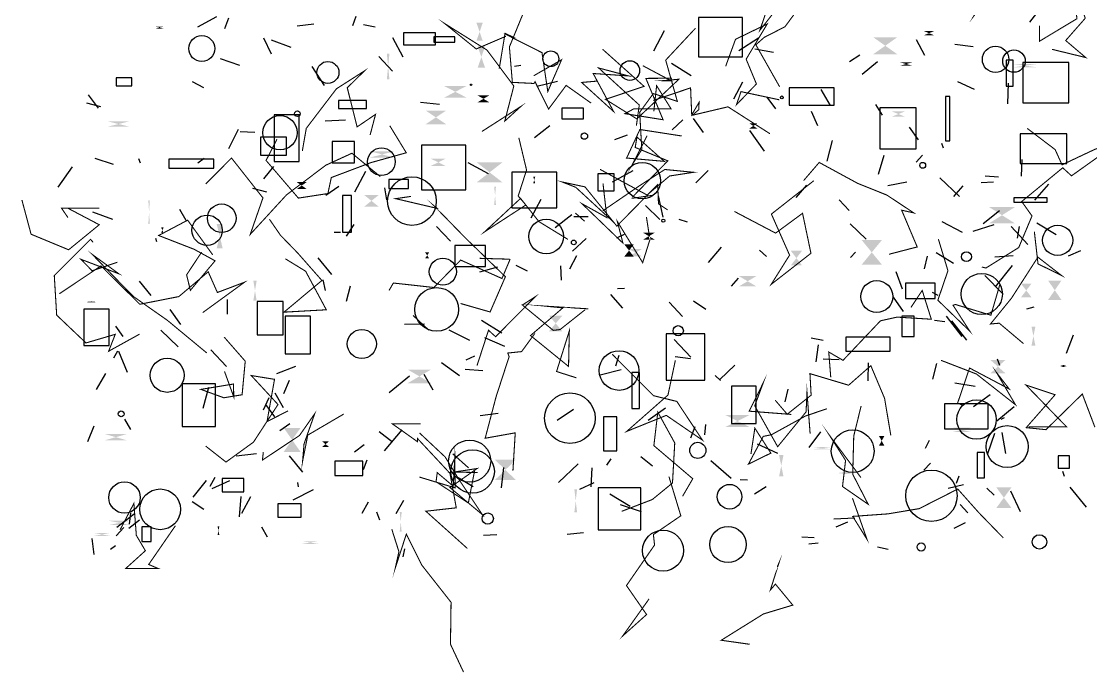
# Model space of a CAD drawing. Extents: x 39652472 to 39653357, y 39457781 to 39458681.
# Drawn here: x 39652504 to 39653006, y 39457781 to 39458087 of the extents above; entities that cross this region are included whole.
import ezdxf

# ---------------------------------------------------------------- set-up
doc = ezdxf.new("R2010")
doc.units = 0
doc.layers.get('0').update_dxf_attribs({"linetype": 'CONTINUOUS'})

msp = doc.modelspace()

# ---------------------------------------------------------------- linework, layer by layer
for p, q in [((39652983.4069, 39458094.9777), (39652977.2789, 39458087.087)), ((39652595.2501, 39458089.6096), (39652586.3524, 39458084.7266)), ((39652600.9353, 39458088.9677), (39652598.9479, 39458083.9847)), ((39652633.0973, 39458085.3676), (39652640.952, 39458086.3516)), ((39652660.6717, 39458089.7895), (39652659.1319, 39458085.368)), ((39652669.8544, 39458084.6785), (39652664.3793, 39458085.9184)), ((39652805.6303, 39458083.0406), (39652800.6277, 39458073.4626)), ((39652621.1217, 39458071.998), (39652617.5626, 39458079.5449)), ((39652620.9823, 39458078.7745), (39652630.1805, 39458075.3075)), ((39652677.8923, 39458079.9428), (39652682.752, 39458070.7484)), ((39652849.9212, 39458079.6512), (39652840.7624, 39458073.62)), ((39652924.0881, 39458078.8787), (39652927.9517, 39458071.628)), ((39652950.8398, 39458075.5035), (39652942.1693, 39458076.5393)), ((39652677.9946, 39458064.1119), (39652671.5654, 39458070.9272)), ((39652856.9891, 39458072.8831), (39652848.2419, 39458074.3929)), ((39652897.5744, 39458071.5423), (39652892.7182, 39458068.4437)), ((39652606.2663, 39458066.6832), (39652597.1094, 39458069.8501)), ((39652640.0801, 39458066.3226), (39652645.8234, 39458057.3915)), ((39652738.2799, 39458066.7636), (39652735.2507, 39458066.239)), ((39652818.3321, 39458061.889), (39652809.1533, 39458067.6822)), ((39652898.7509, 39458062.6286), (39652905.8545, 39458068.5646)), ((39652583.7407, 39458059.133), (39652589.1486, 39458056.3064)), ((39652745.805, 39458057.0343), (39652755.4983, 39458059.3206)), ((39652842.4841, 39458058.941), (39652838.2972, 39458050.8296)), ((39652951.516, 39458055.4891), (39652943.5953, 39458059.093)), ((39652967.3514, 39458058.4283), (39652967.0392, 39458048.7674)), ((39652534.9287, 39458052.9167), (39652539.6019, 39458046.7298)), ((39652853.9045, 39458051.8314), (39652857.9925, 39458046.3228)), ((39652883.8667, 39458047.9392), (39652879.44, 39458055.3642)), ((39652540.8345, 39458047.348), (39652534.3627, 39458048.9663)), ((39652691.1035, 39458049.5453), (39652700.1238, 39458048.529)), ((39652908.2028, 39458043.32), (39652905.0582, 39458048.4549)), ((39652655.8492, 39458041.0033), (39652646.372, 39458040.5119)), ((39652809.3349, 39458036.5296), (39652814.4297, 39458041.2532)), ((39652824.1471, 39458035.2235), (39652819.4786, 39458041.7903)), ((39652877.9037, 39458038.3874), (39652874.84, 39458045.0218)), ((39652600.9833, 39458027.7016), (39652605.6596, 39458036.7841)), ((39652613.2362, 39458035.2345), (39652606.4067, 39458035.6013)), ((39652744.7428, 39458032.9404), (39652751.9689, 39458038.553)), ((39652845.772, 39458036.2047), (39652852.6661, 39458026.5238)), ((39652920.7579, 39458037.7628), (39652925.0181, 39458031.7122)), ((39652782.4564, 39458031.8931), (39652788.4509, 39458034.1678)), ((39652884.6674, 39458031.4348), (39652882.0283, 39458021.7493)), ((39652936.0122, 39458030.1401), (39652936.7959, 39458027.967)), ((39652538.0325, 39458023.1704), (39652546.7024, 39458020.3629)), ((39652559.5776, 39458020.7863), (39652558.7947, 39458022.9036)), ((39652589.4101, 39458023.075), (39652586.4116, 39458020.8257)), ((39652723.1568, 39458015.8429), (39652713.483, 39458020.9618)), ((39652906.3216, 39458015.6553), (39652909.1097, 39458024.4901)), ((39652924.0521, 39458021.2742), (39652927.0167, 39458024.6232)), ((39652973.548, 39458014.6887), (39652973.8198, 39458022.5523)), ((39652527.469, 39458019.1583), (39652520.7546, 39458009.5159)), ((39652617.5714, 39458013.3941), (39652622.165, 39458019.2027)), ((39652660.2141, 39458007.271), (39652665.3642, 39458017.043)), ((39652781.4177, 39458011.9826), (39652791.1389, 39458017.4161)), ((39652820.5953, 39458011.6197), (39652826.3132, 39458017.3542)), ((39652910.7913, 39458010.2793), (39652919.7159, 39458012.0812)), ((39652935.2014, 39458013.8474), (39652944.4211, 39458005.1543)), ((39652954.615, 39458011.7787), (39652960.4725, 39458011.9735)), ((39652956.5471, 39458014.8316), (39652962.7103, 39458014.3729)), ((39652979.821, 39458003.4809), (39652986.3873, 39458010.9317)), ((39652612.1788, 39458008.9825), (39652618.7685, 39458007.3676)), ((39652652.7136, 39458009.8387), (39652646.6569, 39458005.5359)), ((39652674.2169, 39458009.2395), (39652675.0834, 39458003.602)), ((39652800.1589, 39458005.6308), (39652790.4126, 39458004.2024)), ((39652867.6324, 39458004.6103), (39652872.6505, 39458010.4061)), ((39652941.7532, 39458005.2087), (39652946.0846, 39458010.2272)), ((39652747.6101, 39458003.7089), (39652742.979, 39457994.8896)), ((39652803.6078, 39457994.3104), (39652796.9414, 39458000.9146)), ((39652802.8874, 39458005.4071), (39652804.9689, 39457995.4596)), ((39652887.8909, 39458003.6361), (39652892.6308, 39457998.6295)), ((39652546.4952, 39457994.3396), (39652537.1155, 39457997.8421)), ((39652581.0497, 39457993.9092), (39652578.0977, 39457998.953)), ((39652762.2646, 39457996.5452), (39652754.3529, 39457990.4783)), ((39652769.867, 39457995.6008), (39652763.147, 39457995.5447)), ((39652768.2156, 39457993.5097), (39652764.0081, 39457997.2422)), ((39652955.6056, 39457992.5017), (39652963.3124, 39457998.5626)), ((39652656.4206, 39457986.4319), (39652659.9025, 39457991.9215)), ((39652705.2773, 39457984.1117), (39652698.7222, 39457991.0189)), ((39652812.6007, 39457994.4524), (39652816.4498, 39457993.2947)), ((39652900.6248, 39457985.0157), (39652893.0397, 39457992.2561)), ((39652945.8096, 39457988.2401), (39652936.2847, 39457993.236)), ((39652960.6222, 39457991.8029), (39652950.6735, 39457988.6956)), ((39652968.7303, 39457991.0281), (39652976.5899, 39457982.6003)), ((39652971.7591, 39457985.5225), (39652972.6377, 39457990.9783)), ((39652989.926, 39457987.1664), (39652980.7529, 39457992.585)), ((39652566.5932, 39457985.5782), (39652567.0196, 39457983.953)), ((39652653.5999, 39457988.1571), (39652650.5798, 39457988.2735)), ((39652768.9072, 39457985.4401), (39652762.5822, 39457979.3598)), ((39652783.3868, 39457985.6446), (39652787, 39457987.3524)), ((39652832.442, 39457981.3799), (39652826.2495, 39457974.0786)), ((39652642.8956, 39457976.3149), (39652649.23, 39457968.422)), ((39652764.4764, 39457977.1803), (39652761.1903, 39457970.9447)), ((39652853.7185, 39457976.9794), (39652850.3684, 39457979.9158)), ((39652895.5332, 39457978.9509), (39652893.2184, 39457976.4473)), ((39652929.186, 39457977.0958), (39652927.8229, 39457971.1052)), ((39652941.6133, 39457973.6318), (39652933.4424, 39457978.613)), ((39652961.0774, 39457976.8071), (39652969.6196, 39457977.4157)), ((39652995.6011, 39457977.2906), (39653001.4317, 39457979.7353)), ((39652727.367, 39457971.9818), (39652718.9199, 39457969.6243)), ((39652741.3645, 39457969.9993), (39652736.1514, 39457972.7103)), ((39652756.8841, 39457972.4766), (39652757.2372, 39457965.7841)), ((39652969.1772, 39457972.6321), (39652961.1598, 39457962.717)), ((39652564.6241, 39457958.589), (39652559.1375, 39457965.293)), ((39652645.1511, 39457965.9594), (39652646.299, 39457960.9347)), ((39652840.3957, 39457966.6639), (39652837.1564, 39457962.9193)), ((39652917.6637, 39457961.4992), (39652914.6835, 39457969.7666)), ((39652964.7272, 39457959.3627), (39652956.3832, 39457967.9816)), ((39652656.2947, 39457955.9136), (39652658.1573, 39457963.1547)), ((39652783.6343, 39457961.9358), (39652786.9727, 39457962.0293)), ((39652600.3912, 39457949.8015), (39652600.4011, 39457956.7556)), ((39652780.4613, 39457959.0136), (39652786.0632, 39457952.6445)), ((39652808.0454, 39457955.3989), (39652814.2569, 39457948.6779)), ((39652819.5028, 39457956.1035), (39652825.2647, 39457952.2129)), ((39652913.254, 39457957.8818), (39652917.9352, 39457951.0921)), ((39652931.5477, 39457960.0964), (39652934.2739, 39457958.7718)), ((39652578.4553, 39457944.9601), (39652573.4905, 39457951.9384)), ((39652979.3831, 39457953.1638), (39652975.9576, 39457952.1523)), ((39652683.624, 39457945.1402), (39652692.9931, 39457945.2478)), ((39652695.1065, 39457942.3119), (39652687.6248, 39457949.2627)), ((39652729.3548, 39457940.8238), (39652719.8004, 39457946.8912)), ((39652932.6421, 39457947.0362), (39652937.4849, 39457946.4078)), ((39652945.6111, 39457939.3378), (39652938.3465, 39457948.9172)), ((39652947.8863, 39457937.6206), (39652940.8838, 39457946.6558)), ((39652547.8423, 39457944.1591), (39652551.1985, 39457939.3923)), ((39652577.3028, 39457934.4023), (39652569.0167, 39457942.3687)), ((39652704.4304, 39457942.4589), (39652714.0763, 39457937.6391)), ((39652721.1636, 39457938.8759), (39652730.5855, 39457934.8082)), ((39652810.3057, 39457937.9247), (39652818.1921, 39457929.6571)), ((39652874.7829, 39457938.6484), (39652880.2986, 39457937.6607)), ((39652878.0079, 39457935.3777), (39652876.9714, 39457927.4427)), ((39652997.8417, 39457940.0165), (39652994.5919, 39457931.3372)), ((39652548.7022, 39457932.4867), (39652546.8347, 39457929.1689)), ((39652549.2025, 39457932.4258), (39652553.2382, 39457922.5846)), ((39652599.9942, 39457925.1668), (39652592.6464, 39457933.1109)), ((39652712.5692, 39457928.3685), (39652716.5996, 39457930.1668)), ((39652784.3908, 39457930.3129), (39652782.7331, 39457925.4289)), ((39652623.5439, 39457921.8966), (39652632.5561, 39457925.3)), ((39652701.0368, 39457927.1012), (39652709.4133, 39457921.0402)), ((39652818.0614, 39457928.782), (39652810.7528, 39457929.7745)), ((39652831.7744, 39457919.1311), (39652838.8296, 39457925.8222)), ((39652880.3153, 39457928.7506), (39652887.8541, 39457928.4873)), ((39652901.4923, 39457918.5474), (39652901.691, 39457926.99)), ((39652931.9308, 39457919.1838), (39652933.8038, 39457926.6941)), ((39652963.4425, 39457925.6807), (39652962.3538, 39457928.6134)), ((39652538.875, 39457914.3489), (39652543.2465, 39457921.994)), ((39652676.4027, 39457912.9802), (39652686.0076, 39457920.7843)), ((39652697.0981, 39457914.1401), (39652692.7923, 39457921.4206)), ((39652712.1568, 39457924.0334), (39652720.3608, 39457923.3957)), ((39652785.4582, 39457923.6331), (39652775.5737, 39457921.1982)), ((39652829.6544, 39457920.964), (39652832.1119, 39457918.6726)), ((39652591.4935, 39457915.3628), (39652588.8838, 39457905.459)), ((39652629.3402, 39457918.6536), (39652626.7064, 39457912.33)), ((39652951.7731, 39457915.849), (39652942.2835, 39457917.3228)), ((39652619.8831, 39457910.448), (39652617.1454, 39457904.647)), ((39652626.7059, 39457905.847), (39652622.8689, 39457912.7323)), ((39652862.5502, 39457908.6578), (39652863.927, 39457914.5037)), ((39652958.7872, 39457911.9205), (39652950.9717, 39457906.2278)), ((39652618.3278, 39457907.3612), (39652622.5473, 39457901.5925)), ((39652798.1018, 39457899.9463), (39652806.1937, 39457905.7701)), ((39652970.1413, 39457906.3165), (39652961.923, 39457899.5709)), ((39652555.0444, 39457895.6594), (39652552.1649, 39457900.5089)), ((39652727.6169, 39457903.168), (39652719.2395, 39457901.9706)), ((39652763.0754, 39457904.9434), (39652755.4294, 39457899.8267)), ((39652965.4091, 39457901.0419), (39652963.8974, 39457900.2912)), ((39652534.7887, 39457889.882), (39652537.7917, 39457897.3317)), ((39652629.655, 39457898.2162), (39652625.0778, 39457894.9343)), ((39652682.4234, 39457895.3949), (39652674.0472, 39457885.5154)), ((39652818.2229, 39457891.7396), (39652820.2316, 39457896.9913)), ((39652825.0996, 39457897.9409), (39652824.5657, 39457893.1297)), ((39652671.7191, 39457894.7142), (39652678.0041, 39457889.8154)), ((39652873.8577, 39457887.1541), (39652879.2203, 39457894.5691)), ((39652930.127, 39457890.3827), (39652928.3515, 39457886.5795)), ((39652960.837, 39457893.7249), (39652957.5827, 39457884.1343)), ((39652966.1983, 39457884.2601), (39652964.4188, 39457894.1211)), ((39652664.6545, 39457888.4381), (39652660.165, 39457884.8596)), ((39652849.3876, 39457888.859), (39652858.8883, 39457884.529)), ((39652614.0272, 39457884.1475), (39652604.5065, 39457883.0339)), ((39652635.8708, 39457875.6084), (39652629.575, 39457883.2583)), ((39652664.2676, 39457876.7578), (39652666.0959, 39457881.3732)), ((39652713.6338, 39457877.5934), (39652706.3248, 39457884.1999)), ((39652780.554, 39457881.77), (39652778.51, 39457878.8637)), ((39652794.6, 39457882.9184), (39652800.0956, 39457878.4793)), ((39652827.532, 39457881.0903), (39652837.1062, 39457872.6756)), ((39652729.138, 39457868.1259), (39652730.2625, 39457877.7097)), ((39652765.2021, 39457879.5023), (39652755.9403, 39457870.6442)), ((39652771.3631, 39457868.5988), (39652771.8109, 39457877.5079)), ((39652927.6806, 39457876.4108), (39652930.7627, 39457879.7824)), ((39652993.7161, 39457873.4698), (39652993.0744, 39457875.8867)), ((39652584.2962, 39457863.7312), (39652590.5609, 39457871.5467)), ((39652592.2816, 39457869.0006), (39652594.6245, 39457873.1749)), ((39652593.2035, 39457867.8103), (39652601.4784, 39457871.5574)), ((39652633.8421, 39457868.6824), (39652633.4565, 39457870.6885)), ((39652707.999, 39457873.558), (39652715.8046, 39457868.7906)), ((39652772.5608, 39457870.5283), (39652765.8724, 39457867.4535)), ((39652841.3781, 39457872.0569), (39652844.7546, 39457871.9289)), ((39652944.0586, 39457873.6918), (39652942.8219, 39457870.1517)), ((39652640.6164, 39457867.1514), (39652631.1074, 39457862.3283)), ((39652789.5997, 39457859.4135), (39652780.0793, 39457865.1323)), ((39652848.1081, 39457865.3288), (39652853.628, 39457868.7179)), ((39652946.3272, 39457869.5392), (39652939.1836, 39457867.8689)), ((39652957.3352, 39457868.0159), (39652960.6905, 39457864.7256)), ((39652968.3486, 39457866.723), (39652972.9161, 39457857.0049)), ((39653004.1358, 39457859.041), (39652996.4249, 39457868.4473)), ((39652589.3331, 39457857.9371), (39652583.8858, 39457861.5755)), ((39652606.6127, 39457864.0838), (39652605.8603, 39457854.4988)), ((39652611.2632, 39457863.88), (39652607.0192, 39457856.1318)), ((39652666.5625, 39457861.3558), (39652663.4881, 39457856.0347)), ((39652679.6358, 39457856.0619), (39652683.2667, 39457862.3955)), ((39652795.0614, 39457856.808), (39652785.0832, 39457860.1806)), ((39652948.2919, 39457856.429), (39652944.7749, 39457860.2779)), ((39652548.4282, 39457849.629), (39652556.4828, 39457855.9489)), ((39652554.8934, 39457856.2724), (39652554.2328, 39457851.0937)), ((39652672.0219, 39457853.0085), (39652670.6367, 39457856.7234)), ((39652559.0344, 39457852.9127), (39652553.9824, 39457848.9975)), ((39652616.4735, 39457849.7529), (39652619.0995, 39457845.1747)), ((39652885.3973, 39457853.56), (39652895.2079, 39457854.0673)), ((39652886.4234, 39457849.8135), (39652891.9537, 39457852.2339)), ((39652941.9079, 39457849.155), (39652947.2955, 39457851.8406)), ((39652548.1114, 39457845.6301), (39652551.7263, 39457849.5877)), ((39652720.78, 39457845.9421), (39652727.0602, 39457846.2134)), ((39652767.794, 39457847.0592), (39652760.0577, 39457846.2727)), ((39652876.1257, 39457844.648), (39652870.3219, 39457844.9095)), ((39652536.7218, 39457844.3848), (39652537.6632, 39457836.7849)), ((39652545.4104, 39457839.3816), (39652547.8552, 39457841.0522)), ((39652873.6794, 39457841.8376), (39652878.0399, 39457842.2639)), ((39652910.9532, 39457839.207), (39652905.829, 39457840.3354)), ((39652683.6509, 39457839.5464), (39652682.8593, 39457835.7681))]:
    msp.add_line(p, q)
at = {"const_width": 0.5}
for points in [[(39652868.8484, 39458103.8639), (39652874.039, 39458110.6319), (39652884.1207, 39458101.9848), (39652876.8373, 39458104.5826), (39652862.4369, 39458084.9635), (39652852.6312, 39458079.9209), (39652848.7209, 39458076.4654), (39652859.901, 39458056.7372)], [(39652863.5961, 39458092.3601), (39652866.8385, 39458110.3428), (39652863.0786, 39458113.427), (39652856.9748, 39458101.7846), (39652850.5792, 39458083.2225), (39652865.2788, 39458101.9739), (39652874.73, 39458111.7601), (39652871.0733, 39458092.5544)], [(39652945.8789, 39458097.9094), (39652965.2434, 39458107.8343), (39652961.9847, 39458098.3172), (39652960.0013, 39458099.9199), (39652968.3544, 39458096.4293), (39652965.3383, 39458108.2494), (39652951.1083, 39458089.9426), (39652962.3368, 39458109.2801)], [(39652987.9513, 39458074.3191), (39653003.7487, 39458070.473), (39652994.3348, 39458078.4642), (39653003.5319, 39458088.9359), (39652997.5864, 39458107.1932), (39652999.6297, 39458088.735), (39652982.0332, 39458078.1383), (39652982.0003, 39458085.4666)], [(39652771.2685, 39458049.0771), (39652759.5738, 39458057.3745), (39652751.327, 39458046.2479), (39652744.9578, 39458059.0982), (39652744.489, 39458058.28), (39652734.298, 39458058.7934), (39652732.9113, 39458075.4559), (39652740.7415, 39458094.5744)], [(39652731.298, 39458080.4958), (39652717.3234, 39458074.499), (39652702.5953, 39458086.3745), (39652722.3521, 39458073.9851), (39652734.9861, 39458057.0984), (39652730.7367, 39458040.5897), (39652738.2937, 39458047.4689), (39652720.027, 39458035.7277)], [(39652834.5374, 39458066.3413), (39652839.1717, 39458079.0455), (39652854.0722, 39458086.2645), (39652844.168, 39458069.6985), (39652848.9936, 39458058.0502), (39652839.6252, 39458048.2865), (39652841.7414, 39458054.4384), (39652859.7653, 39458050.5959)], [(39652744.349, 39458061.908), (39652757.4269, 39458069.4279), (39652750.9495, 39458054.4979), (39652748.225, 39458072.753), (39652732.2293, 39458080.8534), (39652733.9792, 39458080.3601), (39652730.8681, 39458081.879), (39652728.1225, 39458065.2041)], [(39652797.5978, 39458033.6912), (39652790.6533, 39458020.0983), (39652795.1285, 39458027.202), (39652794.1347, 39458044.7379), (39652800.5398, 39458053.5276), (39652811.8232, 39458049.8697), (39652806.3585, 39458069.2412), (39652820.3754, 39458084.2614)], [(39652795.5942, 39458066.6335), (39652809.0225, 39458059.4837), (39652804.9158, 39458059.5933), (39652812.5571, 39458060.2719), (39652792.7988, 39458041.6172), (39652778.0417, 39458050.8162), (39652796.2009, 39458056.9089), (39652776.711, 39458074.351)], [(39652792.5851, 39458038.4957), (39652793.9581, 39458048.1403), (39652774.8579, 39458065.555), (39652788.8439, 39458061.829), (39652772.2864, 39458062.9589), (39652781.8632, 39458045.1017), (39652766.8428, 39458058.7547), (39652774.261, 39458059.3979)], [(39652667.4447, 39458034.023), (39652669.994, 39458043.7508), (39652661.3275, 39458037.8568), (39652656.7076, 39458056.2684), (39652664.7677, 39458064.1757), (39652651.6128, 39458055.7694), (39652637.4468, 39458037.1819), (39652635.5908, 39458026.5782)], [(39652809.3267, 39458060.7497), (39652797.049, 39458060.668), (39652805.1259, 39458041.2367), (39652787.1926, 39458044.0751), (39652791.4903, 39458046.4066), (39652808.9098, 39458046.2916), (39652802.0835, 39458057.2182), (39652800.7907, 39458045.2083)], [(39652800.4852, 39458050.2962), (39652818.0538, 39458056.1936), (39652818.5936, 39458043.5294), (39652822.0185, 39458049.3635), (39652821.9353, 39458045.9761), (39652818.9087, 39458043.3477), (39652835.6428, 39458047.2968), (39652855.3618, 39458034.6328)], [(39652623.7011, 39458032.1179), (39652618.5463, 39458022.0843), (39652633.7265, 39458004.3833), (39652647.6008, 39458006.5137), (39652649.2083, 39458014.0401), (39652667.6857, 39458021.0256), (39652684.4346, 39458025.6958), (39652676.6821, 39458038.4127)], [(39652790.656, 39458004.7951), (39652807.3608, 39458021.8992), (39652792.0253, 39458028.2075), (39652792.8487, 39458033.1215), (39652805.6769, 39458021.6629), (39652787.9919, 39458023.2039), (39652794.2271, 39458036.6216), (39652813.9121, 39458033.5878)], [(39652976.2406, 39458037.1732), (39652989.3973, 39458027.1809), (39652992.622, 39458020.036), (39653007.927, 39458027.2493), (39653011.5869, 39458028.5171), (39653030.1738, 39458009.5484), (39653046.6298, 39457989.5574), (39653041.3165, 39458004.8229)], [(39652737.3437, 39458032.7404), (39652740.9705, 39458017.5881), (39652737.0405, 39458005.3749), (39652740.6232, 39458001.1431), (39652721.2666, 39457988.5385), (39652738.153, 39458004.2536), (39652746.7781, 39457993.3225), (39652760.4217, 39457984.9621)], [(39652672.1969, 39458014.5284), (39652658.9042, 39458025.4717), (39652646.6225, 39458019.8407), (39652628.1865, 39458005.9342), (39652611.1116, 39457987.3348), (39652617.0772, 39458004.4695), (39652602.3045, 39458023.2245), (39652590.2324, 39458011.061)], [(39652871.1619, 39458012.6078), (39652878.5095, 39458021.1405), (39652896.6548, 39458011.2707), (39652910.3031, 39458005.8025), (39652922.9503, 39457997.4211), (39652917.2556, 39457998.6968), (39652924.5616, 39457981.4195), (39652911.292, 39457977.9735)], [(39653010.9788, 39458024.7494), (39652997.0804, 39458014.8555), (39652992.9562, 39458018.6301), (39652973.6795, 39458002.7767), (39652978.5032, 39457995.982), (39652972.2705, 39457981.1252), (39652956.8374, 39457971.4972), (39652954.9117, 39457971.9892)], [(39652775.5004, 39458017.9115), (39652782.9439, 39458013.8011), (39652797.5946, 39458005.839), (39652808.2095, 39458014.7831), (39652819.4237, 39458016.5127), (39652805.9623, 39458017.836), (39652794.2907, 39458010.3571), (39652776.8028, 39457998.398)], [(39652807.2644, 39457998.8205), (39652802.9735, 39458001.6785), (39652802.5741, 39458010.7164), (39652783.3934, 39457991.2158), (39652768.4213, 39458009.6669), (39652757.8458, 39458011.9218), (39652764.1104, 39458009.4423), (39652782.181, 39457992.7712)], [(39652797.3019, 39457995.5369), (39652798.9471, 39457984.8823), (39652795.5407, 39457974.0472), (39652783.6563, 39457993.3415), (39652786.2609, 39457983.2075), (39652767.0317, 39458001.7312), (39652778.7204, 39457995.2143), (39652776.8927, 39458011.2361)], [(39652875.9465, 39458012.5451), (39652856.041, 39457996.8706), (39652864.5782, 39457977.5698), (39652855.9571, 39457963.8433), (39652874.6163, 39457978.4345), (39652870.6808, 39457997.2361), (39652858.0233, 39457987.9199), (39652838.6523, 39457998.0978)], [(39652525.4417, 39457995.2321), (39652522.3708, 39457999.7072), (39652540.1255, 39457999.5966), (39652525.4122, 39457999.6274), (39652540.1527, 39457991.8582), (39652525.7574, 39457980.0851), (39652508.1112, 39457987.3989), (39652503.8058, 39458003.4773)], [(39652709.9377, 39457954.8391), (39652723.8351, 39457950.8492), (39652731.0253, 39457967.4038), (39652712.2121, 39457985.663), (39652697.5801, 39458000.6756), (39652698.9559, 39457999.5472), (39652679.447, 39458004.1208), (39652686.6984, 39458005.1862)], [(39652593.4897, 39457977.6886), (39652581.6927, 39457994.0027), (39652568.0719, 39457986.8052), (39652584.702, 39457980.3266), (39652594.5861, 39457974.9068), (39652582.9793, 39457961.0337), (39652581.1969, 39457968.294), (39652588.2997, 39457979.0409)], [(39652627.6541, 39457975.8213), (39652637.139, 39457969.9957), (39652646.865, 39457951.8732), (39652626.9799, 39457950.7634), (39652644.7822, 39457965.6512), (39652633.4018, 39457978.5787), (39652625.3132, 39457986.9172), (39652620.1238, 39457994.4553)], [(39652559.0759, 39457940.4132), (39652544.5663, 39457932.3878), (39652547.6707, 39457940.3383), (39652533.9082, 39457936.2837), (39652520.1411, 39457949.36), (39652519.0192, 39457967.9545), (39652536.0377, 39457985.0207), (39652537.2767, 39457983.6003)], [(39652974.5457, 39457935.9412), (39652963.1267, 39457945.566), (39652958.9962, 39457945.1967), (39652968.8374, 39457957.2877), (39652981.2748, 39457976.6066), (39652992.3164, 39457968.0519), (39652981.3336, 39457973.4456), (39652979.6222, 39457988.5632)], [(39652963.4391, 39457963.8822), (39652959.183, 39457949.3143), (39652942.4956, 39457954.3721), (39652941.4181, 39457953.9919), (39652949.2803, 39457941.7953), (39652934.2653, 39457956.3781), (39652939.0005, 39457970.2473), (39652934.5187, 39457985.0619)], [(39652590.744, 39457931.5296), (39652572.14, 39457946.9399), (39652556.2146, 39457958.1101), (39652536.8689, 39457977.8894), (39652549.3879, 39457968.782), (39652531.5555, 39457975.6068), (39652536.7943, 39457970.2102), (39652548.6578, 39457974.2018)], [(39652718.88, 39457976.0735), (39652732.7925, 39457975.6674), (39652733.1742, 39457975.4725), (39652729.4096, 39457966.5804), (39652709.9992, 39457975.2445), (39652697.4016, 39457962.349), (39652678.3727, 39457964.4552), (39652676.3282, 39457960.9558)], [(39652588.7794, 39457950.5513), (39652608.4038, 39457964.8235), (39652595.6657, 39457960.0054), (39652591.3559, 39457969.7354), (39652577.5591, 39457958.083), (39652559.2138, 39457954.4712), (39652540.9641, 39457972.5093), (39652521.3765, 39457959.3777)], [(39652921.6341, 39457952.9967), (39652926.9093, 39457960.9858), (39652931.1822, 39457947.4314), (39652915.111, 39457948.4259), (39652907.2943, 39457946.6941), (39652889.6941, 39457928.1093), (39652882.9836, 39457932.0227), (39652883.9349, 39457920.12)], [(39652717.6937, 39457925.6299), (39652723.0742, 39457942.2623), (39652726.4237, 39457939.2096), (39652745.0504, 39457957.9951), (39652739.0071, 39457954.1303), (39652753.4991, 39457942.2039), (39652756.7446, 39457942.587), (39652768.4745, 39457951.8908)], [(39652770.0361, 39457952.3153), (39652750.3666, 39457953.5399), (39652758.0139, 39457952.7611), (39652742.8338, 39457939.7662), (39652760.7041, 39457925.2426), (39652761.0655, 39457941.9384), (39652755.0672, 39457922.8505), (39652764.4119, 39457919.8741)], [(39652744.8597, 39457940.7417), (39652738.6496, 39457932.2225), (39652732.1208, 39457931.5304), (39652732.7765, 39457929.8607), (39652726.6414, 39457910.9688), (39652721.528, 39457891.4864), (39652735.6532, 39457894.0194), (39652734.5655, 39457876.2214)], [(39652598.8771, 39457939.0069), (39652608.7536, 39457927.7113), (39652607.2904, 39457911.9225), (39652598.705, 39457910.5101), (39652587.9209, 39457914.4542), (39652603.2216, 39457916.9658), (39652603.3753, 39457910.9082), (39652599.0139, 39457922.8912)], [(39652781.2488, 39457930.9257), (39652800.5958, 39457911.5134), (39652811.6004, 39457908.7772), (39652823.6329, 39457890.5854), (39652806.6457, 39457902.2321), (39652788.0542, 39457894.7046), (39652807.4263, 39457911.7812), (39652810.9038, 39457928.1292)], [(39652857.8432, 39457909.3366), (39652863.4759, 39457902.7731), (39652874.7065, 39457911.7234), (39652874.1595, 39457921.8526), (39652892.3262, 39457916.4105), (39652902.7658, 39457925.6033), (39652909.216, 39457910.2764), (39652912.165, 39457892.7727)], [(39652935.7512, 39457928.1148), (39652952.4095, 39457921.6693), (39652970.71, 39457907.2692), (39652961.8626, 39457922.3407), (39652967.7752, 39457914.6535), (39652949.1655, 39457924.4901), (39652943.5369, 39457907.9762), (39652946.3368, 39457906.899)], [(39652590.1583, 39457887.8018), (39652599.7149, 39457880.2842), (39652612.6384, 39457889.6532), (39652624.1533, 39457907.3411), (39652611.5888, 39457920.9593), (39652622.5166, 39457919.1827), (39652618.9992, 39457899.3175), (39652628.8801, 39457904.3411)], [(39652874.2393, 39457893.6079), (39652872.7575, 39457913.0668), (39652872.3455, 39457903.8874), (39652858.985, 39457887.4987), (39652848.2152, 39457906.7346), (39652852.1658, 39457917.454), (39652845.5946, 39457904.2045), (39652865.394, 39457902.6753)], [(39652976.8783, 39457896.867), (39652994.8004, 39457896.8039), (39652975.686, 39457916.466), (39652989.3456, 39457911.9102), (39652975.7921, 39457896.4598), (39652985.0792, 39457895.5151), (39653002.1524, 39457912.2647), (39653008.0726, 39457896.6738)], [(39652846.4254, 39457884.069), (39652848.2584, 39457896.2199), (39652855.7788, 39457884.4886), (39652845.2459, 39457879.3239), (39652852.2223, 39457892.3537), (39652856.0436, 39457893.125), (39652872.1059, 39457901.9636), (39652882.1016, 39457905.3306)], [(39652898.1341, 39457872.9675), (39652883.4578, 39457892.6687), (39652890.8905, 39457881.0399), (39652889.4622, 39457868.7829), (39652901.5045, 39457860.4463), (39652894.2528, 39457874.5481), (39652894.7388, 39457892.5296), (39652898.1969, 39457906.624)], [(39652617.245, 39457884.9546), (39652616.8494, 39457881.2068), (39652634.2808, 39457892.7902), (39652641.4153, 39457903.0241), (39652636.392, 39457888.84), (39652635.7101, 39457880.625), (39652638.1401, 39457892.9433), (39652655.0264, 39457902.8433)], [(39652814.2897, 39457864.1869), (39652819.0788, 39457872.4389), (39652800.7981, 39457888.0045), (39652802.647, 39457903.7301), (39652810.6123, 39457889.2734), (39652809.5532, 39457870.4428), (39652800.1017, 39457862.6862), (39652785.7025, 39457857.1305)], [(39652691.2554, 39457898.2489), (39652677.9649, 39457898.1929), (39652689.741, 39457889.8349), (39652689.772, 39457891.2844), (39652704.9625, 39457875.0158), (39652707.9414, 39457858.766), (39652693.6354, 39457857.168), (39652713.1678, 39457839.6456)], [(39652718.0517, 39457875.3754), (39652706.7774, 39457875.5697), (39652717.7124, 39457877.2402), (39652704.9769, 39457868.2944), (39652720.1934, 39457855.5689), (39652709.6202, 39457871.4326), (39652702.7029, 39457882.6829), (39652690.698, 39457893.9401)], [(39652690.5982, 39457873.2377), (39652707.4014, 39457868.1419), (39652707.2172, 39457881.8475), (39652706.5066, 39457868.9384), (39652698.9919, 39457875.321), (39652698.4373, 39457871.0091), (39652713.6093, 39457861.0475), (39652716.5183, 39457876.0864)], [(39652807.8841, 39457873.4498), (39652813.4709, 39457855.0207), (39652800.5881, 39457846.1946), (39652801.1201, 39457841.2712), (39652787.92, 39457822.2178), (39652797.3756, 39457808.5929), (39652786.159, 39457798.5256), (39652798.5436, 39457815.9418)], [(39652894.1438, 39457863.2872), (39652900.9355, 39457844.0075), (39652894.2421, 39457854.7421), (39652910.8001, 39457855.9243), (39652925.4983, 39457858.3857), (39652943.6279, 39457867.5995), (39652953.4723, 39457856.5228), (39652965.0358, 39457844.6137)], [(39652549.9298, 39457848.4269), (39652556.4245, 39457860.8223), (39652557.5783, 39457845.8147), (39652561.8293, 39457838.5898), (39652552.5632, 39457830.2209), (39652567.8546, 39457830.23), (39652563.3841, 39457832.1291), (39652575.9338, 39457850.3354)], [(39652677.6355, 39457848.6984), (39652680.9835, 39457838.1482), (39652679.3076, 39457830.5818), (39652684.46, 39457846.3708), (39652691.7058, 39457831.8735), (39652705.4892, 39457814.3471), (39652705.2122, 39457794.6515), (39652711.3435, 39457781.5366)], [(39652858.7815, 39457830.9863), (39652859.5159, 39457832.6668), (39652855.5458, 39457820.1145), (39652857.9281, 39457822.9095), (39652866.0762, 39457813.0304), (39652852.2947, 39457808.8719), (39652832.4624, 39457796.5089), (39652845.8814, 39457794.5996)]]:
    msp.add_lwpolyline(points, dxfattribs=at)
for centre, radius in [((39652588.3378, 39458074.6986), 6.1106), ((39652961.3869, 39458069.6147), 6.2022), ((39652752.3822, 39458069.8842), 3.6951), ((39652970.0486, 39458068.8216), 5.279), ((39652647.5936, 39458063.4469), 5.1805), ((39652789.5138, 39458064.3494), 4.6085), ((39652714.9118, 39458057.66), 0.3138), ((39652860.9653, 39458051.711), 0.6747), ((39652625.0974, 39458035.1054), 8.0883), ((39652633.2698, 39458044.0437), 1.3212), ((39652768.1604, 39458033.5196), 1.4923), ((39652672.7761, 39458021.5116), 6.4871), ((39652795.3677, 39458012.5765), 8.5474), ((39652927.1444, 39458019.7744), 1.3805), ((39652687.0908, 39458002.9734), 11.4426), ((39652597.7247, 39457994.9219), 6.7202), ((39652590.8452, 39457989.2713), 7.1143), ((39652750.1896, 39457986.3641), 8.1601), ((39652805.2227, 39457993.7663), 0.7196), ((39652990.5729, 39457984.5329), 7.1043), ((39652763.1201, 39457983.5286), 1.1025), ((39652701.6251, 39457969.7707), 6.3575), ((39652947.7119, 39457976.8313), 2.3282), ((39652905.5516, 39457958.0759), 7.5108), ((39652954.8899, 39457959.2746), 9.6762), ((39652698.7178, 39457952.0534), 10.2542), ((39652663.564, 39457935.7987), 6.8391), ((39652812.2599, 39457942.0259), 2.393), ((39652784.4177, 39457923.3124), 9.3346), ((39652572.0804, 39457921.0602), 8.0014), ((39652761.3596, 39457900.8902), 11.8831), ((39652952.4536, 39457900.2793), 9.2569), ((39652550.4559, 39457902.9349), 1.3879), ((39652894.2436, 39457885.4186), 10.0434), ((39652966.8467, 39457887.5521), 9.875), ((39652714.2292, 39457880.7509), 9.896), ((39652715.5894, 39457875.8385), 10.2495), ((39652821.4344, 39457885.7683), 3.7905), ((39652931.2353, 39457864.4292), 12.0545), ((39652552.0141, 39457863.6153), 7.4049), ((39652836.3667, 39457863.9949), 5.7824), ((39652568.7559, 39457858.07), 9.5764), ((39652722.7458, 39457853.7312), 2.6354), ((39652835.6419, 39457841.5031), 8.5166), ((39652805.1111, 39457838.6478), 9.6462), ((39652982.0164, 39457842.7573), 3.3883), ((39652926.4051, 39457840.3647), 1.9084)]:
    msp.add_circle(centre, radius)
for points in [[(39652717.4173, 39458078.3242), (39652720.3766, 39458078.3242), (39652720.3766, 39458086.7943), (39652717.4173, 39458086.7943)], [(39652566.5548, 39458084.0738), (39652570.384, 39458084.0738), (39652570.384, 39458084.9707), (39652566.5548, 39458084.9707)], [(39652927.5356, 39458080.8554), (39652932.6814, 39458080.8554), (39652932.6814, 39458082.9716), (39652927.5356, 39458082.9716)], [(39652903.8998, 39458072.0322), (39652915.1835, 39458072.0322), (39652915.1835, 39458080.0002), (39652903.8998, 39458080.0002)], [(39652675.3036, 39458060.2764), (39652676.527, 39458060.2764), (39652676.527, 39458072.2884), (39652675.3036, 39458072.2884)], [(39652717.9902, 39458065.6431), (39652721.4799, 39458065.6431), (39652721.4799, 39458075.756), (39652717.9902, 39458075.756)], [(39652916.6876, 39458066.6945), (39652922.0706, 39458066.6945), (39652922.0706, 39458068.1376), (39652916.6876, 39458068.1376)], [(39652969.3484, 39458065.8317), (39652981.2154, 39458065.8317), (39652981.2154, 39458067.4742), (39652969.3484, 39458067.4742)], [(39652702.1481, 39458051.5873), (39652712.8676, 39458051.5873), (39652712.8676, 39458057.1329), (39652702.1481, 39458057.1329)], [(39652717.8998, 39458049.4152), (39652723.4933, 39458049.4152), (39652723.4933, 39458052.7012), (39652717.8998, 39458052.7012)], [(39652693.5705, 39458039.1074), (39652703.1911, 39458039.1074), (39652703.1911, 39458045.5327), (39652693.5705, 39458045.5327)], [(39652912.5408, 39458042.6318), (39652918.875, 39458042.6318), (39652918.875, 39458045.1808), (39652912.5408, 39458045.1808)], [(39652544.0364, 39458037.9417), (39652554.3951, 39458037.9417), (39652554.3951, 39458040.4871), (39652544.0364, 39458040.4871)], [(39652845.5696, 39458037.0234), (39652849.5314, 39458037.0234), (39652849.5314, 39458039.599), (39652845.5696, 39458039.599)], [(39652667.373, 39458023.46), (39652678.8355, 39458023.46), (39652678.8355, 39458026.3783), (39652667.373, 39458026.3783)], [(39652696.0043, 39458019.501), (39652702.9388, 39458019.501), (39652702.9388, 39458022.896), (39652696.0043, 39458022.896)], [(39652717.4672, 39458011.7302), (39652729.7235, 39458011.7302), (39652729.7235, 39458021.2408), (39652717.4672, 39458021.2408)], [(39652633.015, 39458008.6712), (39652637.6048, 39458008.6712), (39652637.6048, 39458011.8809), (39652633.015, 39458011.8809)], [(39652744.093, 39458011.3213), (39652745.0398, 39458011.3213), (39652745.0398, 39458014.4023), (39652744.093, 39458014.4023)], [(39652664.5916, 39458000.2961), (39652671.5607, 39458000.2961), (39652671.5607, 39458005.8881), (39652664.5916, 39458005.8881)], [(39652725.7367, 39458001.1967), (39652726.5935, 39458001.1967), (39652726.5935, 39458009.784), (39652725.7367, 39458009.784)], [(39652563.2173, 39457992.2477), (39652563.9182, 39457992.2477), (39652563.9182, 39458003.268), (39652563.2173, 39458003.268)], [(39652958.2778, 39457992.4761), (39652970.5627, 39457992.4761), (39652970.5627, 39458000.1969), (39652958.2778, 39458000.1969)], [(39652569.214, 39457987.9332), (39652570.4515, 39457987.9332), (39652570.4515, 39457990.6675), (39652569.214, 39457990.6675)], [(39652595.336, 39457980.7866), (39652598.1607, 39457980.7866), (39652598.1607, 39457992.216), (39652595.336, 39457992.216)], [(39652795.6219, 39457984.7922), (39652801.3311, 39457984.7922), (39652801.3311, 39457988.1684), (39652795.6219, 39457988.1684)], [(39652786.8713, 39457976.833), (39652791.4084, 39457976.833), (39652791.4084, 39457982.6499), (39652786.8713, 39457982.6499)], [(39652788.9355, 39457976.9665), (39652795.2969, 39457976.9665), (39652795.2969, 39457980.4746), (39652788.9355, 39457980.4746)], [(39652898.3856, 39457973.0277), (39652908.039, 39457973.0277), (39652908.039, 39457984.7384), (39652898.3856, 39457984.7384)], [(39652693.271, 39457975.9966), (39652695.2095, 39457975.9966), (39652695.2095, 39457978.8738), (39652693.271, 39457978.8738)], [(39652865.1855, 39457972.7477), (39652870.4037, 39457972.7477), (39652870.4037, 39457979.6001), (39652865.1855, 39457979.6001)], [(39652612.5498, 39457956.1028), (39652614.1433, 39457956.1028), (39652614.1433, 39457965.617), (39652612.5498, 39457965.617)], [(39652840.7889, 39457962.889), (39652848.9735, 39457962.889), (39652848.9735, 39457967.7101), (39652840.7889, 39457967.7101)], [(39652986.0637, 39457956.5102), (39652992.3642, 39457956.5102), (39652992.3642, 39457965.6249), (39652986.0637, 39457965.6249)], [(39652973.3687, 39457957.7742), (39652978.2448, 39457957.7742), (39652978.2448, 39457964.1572), (39652973.3687, 39457964.1572)], [(39652533.7997, 39457955.39), (39652539.0683, 39457955.39), (39652539.0683, 39457955.8516), (39652533.7997, 39457955.8516)], [(39652751.5156, 39457941.7726), (39652757.816, 39457941.7726), (39652757.816, 39457949.1551), (39652751.5156, 39457949.1551)], [(39652978.2541, 39457935.0079), (39652980.1109, 39457935.0079), (39652980.1109, 39457943.9969), (39652978.2541, 39457943.9969)], [(39652959.0102, 39457922.0369), (39652966.015, 39457922.0369), (39652966.015, 39457928.2648), (39652959.0102, 39457928.2648)], [(39652991.7287, 39457924.9988), (39652994.7789, 39457924.9988), (39652994.7789, 39457925.9117), (39652991.7287, 39457925.9117)], [(39652685.0779, 39457917.3681), (39652696.1383, 39457917.3681), (39652696.1383, 39457923.7894), (39652685.0779, 39457923.7894)], [(39652834.3428, 39457896.7665), (39652845.8418, 39457896.7665), (39652845.8418, 39457902.3884), (39652834.3428, 39457902.3884)], [(39652626.8438, 39457885.0839), (39652634.752, 39457885.0839), (39652634.752, 39457896.3562), (39652626.8438, 39457896.3562)], [(39652941.1029, 39457894.3893), (39652950.0807, 39457894.3893), (39652950.0807, 39457896.4579), (39652941.1029, 39457896.4579)], [(39652542.8405, 39457890.5454), (39652553.0501, 39457890.5454), (39652553.0501, 39457893.4269), (39652542.8405, 39457893.4269)], [(39652644.9098, 39457887.4014), (39652648.1006, 39457887.4014), (39652648.1006, 39457890.0012), (39652644.9098, 39457890.0012)], [(39652906.5585, 39457887.9315), (39652909.1646, 39457887.9315), (39652909.1646, 39457892.5862), (39652906.5585, 39457892.5862)], [(39652875.0088, 39457886.2057), (39652884.7629, 39457886.2057), (39652884.7629, 39457887.4318), (39652875.0088, 39457887.4318)], [(39652726.1216, 39457871.865), (39652735.9109, 39457871.865), (39652735.9109, 39457881.3416), (39652726.1216, 39457881.3416)], [(39652859.6271, 39457873.5068), (39652861.7199, 39457873.5068), (39652861.7199, 39457883.5373), (39652859.6271, 39457883.5373)], [(39652887.1862, 39457874.6652), (39652894.7882, 39457874.6652), (39652894.7882, 39457875.6363), (39652887.1862, 39457875.6363)], [(39652763.4416, 39457856.702), (39652764.7024, 39457856.702), (39652764.7024, 39457867.4046), (39652763.4416, 39457867.4046)], [(39652961.6862, 39457858.6484), (39652968.911, 39457858.6484), (39652968.911, 39457868.4233), (39652961.6862, 39457868.4233)], [(39652681.3526, 39457847.5298), (39652682.2994, 39457847.5298), (39652682.2994, 39457856.8599), (39652681.3526, 39457856.8599)], [(39652544.8154, 39457850.7043), (39652554.5215, 39457850.7043), (39652554.5215, 39457852.6713), (39652544.8154, 39457852.6713)], [(39652595.756, 39457845.9944), (39652596.6187, 39457845.9944), (39652596.6187, 39457850.0684), (39652595.756, 39457850.0684)], [(39652537.6345, 39457845.5586), (39652545.2653, 39457845.5586), (39652545.2653, 39457846.9592), (39652537.6345, 39457846.9592)], [(39652635.2849, 39457841.7812), (39652643.4141, 39457841.7812), (39652643.4141, 39457843.0876), (39652635.2849, 39457843.0876)]]:
    msp.add_solid(points)
for points in [[(39652821.7791, 39458070.7785, 19730366.2), (39652842.5239, 39458070.7785, 19730366.2), (39652842.5239, 39458089.2435, 19730366.2), (39652821.7791, 39458089.2435, 19730366.2)], [(39652683.2093, 39458076.4424), (39652698.1173, 39458076.4424), (39652698.1173, 39458082.0358), (39652683.2093, 39458082.0358)], [(39652697.4174, 39458077.6616), (39652707.1856, 39458077.6616), (39652707.1856, 39458080.2281), (39652697.4174, 39458080.2281)], [(39652966.4368, 39458057.0016), (39652969.6504, 39458057.0016), (39652969.6504, 39458069.194), (39652966.4368, 39458069.194)], [(39652974.2636, 39458049.156), (39652995.8716, 39458049.156), (39652995.8716, 39458068.0626), (39652974.2636, 39458068.0626)], [(39652548.1534, 39458057.1541), (39652555.4762, 39458057.1541), (39652555.4762, 39458060.957), (39652548.1534, 39458060.957)], [(39652864.307, 39458048.1481), (39652885.5494, 39458048.1481), (39652885.5494, 39458056.2022), (39652864.307, 39458056.2022)], [(39652937.9217, 39458031.3063), (39652939.9583, 39458031.3063), (39652939.9583, 39458052.0943), (39652937.9217, 39458052.0943)], [(39652652.6194, 39458046.4321), (39652665.8079, 39458046.4321), (39652665.8079, 39458050.1961), (39652652.6194, 39458050.1961)], [(39652757.5801, 39458041.7114), (39652767.7912, 39458041.7114), (39652767.7912, 39458046.6576), (39652757.5801, 39458046.6576)], [(39652907.0065, 39458027.4733), (39652924.1216, 39458027.4733), (39652924.1216, 39458046.8893), (39652907.0065, 39458046.8893)], [(39652622.34, 39458021.614), (39652634.1631, 39458021.614), (39652634.1631, 39458043.6018), (39652622.34, 39458043.6018)], [(39652615.9738, 39458024.5856, 19730366.2), (39652628.1493, 39458024.5856, 19730366.2), (39652628.1493, 39458032.9869, 19730366.2), (39652615.9738, 39458032.9869, 19730366.2)], [(39652649.642, 39458021.0333, 19730366.2), (39652660.0826, 39458021.0333, 19730366.2), (39652660.0826, 39458031.0237, 19730366.2), (39652649.642, 39458031.0237, 19730366.2)], [(39652972.9126, 39458020.7001), (39652994.8671, 39458020.7001), (39652994.8671, 39458034.5948), (39652972.9126, 39458034.5948)], [(39652691.6576, 39458008.1996, 19730366.2), (39652712.3733, 39458008.1996, 19730366.2), (39652712.3733, 39458029.291, 19730366.2), (39652691.6576, 39458029.291, 19730366.2)], [(39652572.8235, 39458018.5046), (39652594.0059, 39458018.5046), (39652594.0059, 39458022.7198), (39652572.8235, 39458022.7198)], [(39652734.1048, 39457999.7499), (39652755.2622, 39457999.7499), (39652755.2622, 39458016.5823), (39652734.1048, 39458016.5823)], [(39652774.4459, 39458007.8336), (39652782.1499, 39458007.8336), (39652782.1499, 39458015.7566), (39652774.4459, 39458015.7566)], [(39652676.3158, 39458008.965), (39652685.4388, 39458008.965), (39652685.4388, 39458013.0951), (39652676.3158, 39458013.0951)], [(39652654.4885, 39457988.3397), (39652658.6899, 39457988.3397), (39652658.6899, 39458005.5894), (39652654.4885, 39458005.5894)], [(39652969.9885, 39458002.4749), (39652985.6687, 39458002.4749), (39652985.6687, 39458004.5698), (39652969.9885, 39458004.5698)], [(39652707.3199, 39457972.2536, 19730366.2), (39652721.6369, 39457972.2536, 19730366.2), (39652721.6369, 39457982.1668, 19730366.2), (39652707.3199, 39457982.1668, 19730366.2)], [(39652919.0695, 39457957.168), (39652932.9576, 39457957.168), (39652932.9576, 39457964.4086), (39652919.0695, 39457964.4086)], [(39652614.3449, 39457940.0498), (39652626.6573, 39457940.0498), (39652626.6573, 39457955.8121), (39652614.3449, 39457955.8121)], [(39652532.8312, 39457935.0999), (39652544.842, 39457935.0999), (39652544.842, 39457952.203), (39652532.8312, 39457952.203)], [(39652627.4826, 39457931.1372), (39652639.4082, 39457931.1372), (39652639.4082, 39457948.8691), (39652627.4826, 39457948.8691)], [(39652917.3512, 39457939.3119), (39652923.1717, 39457939.3119), (39652923.1717, 39457948.8654), (39652917.3512, 39457948.8654)], [(39652806.529, 39457918.8336), (39652824.7723, 39457918.8336), (39652824.7723, 39457940.5301), (39652806.529, 39457940.5301)], [(39652891.0302, 39457932.3726), (39652911.8472, 39457932.3726), (39652911.8472, 39457939.066), (39652891.0302, 39457939.066)], [(39652790.5206, 39457905.5331), (39652794.0432, 39457905.5331), (39652794.0432, 39457922.4442), (39652790.5206, 39457922.4442)], [(39652579.1151, 39457897.0625), (39652594.8071, 39457897.0625), (39652594.8071, 39457916.9993), (39652579.1151, 39457916.9993)], [(39652837.2919, 39457898.4369), (39652848.8081, 39457898.4369), (39652848.8081, 39457915.9567), (39652837.2919, 39457915.9567)], [(39652937.442, 39457895.9625), (39652957.9216, 39457895.9625), (39652957.9216, 39457907.6623), (39652937.442, 39457907.6623)], [(39652777.0734, 39457885.5068, 19730366.2), (39652783.3875, 39457885.5068, 19730366.2), (39652783.3875, 39457901.5322, 19730366.2), (39652777.0734, 39457901.5322, 19730366.2)], [(39652650.8406, 39457873.9591, 19730366.2), (39652664.0174, 39457873.9591, 19730366.2), (39652664.0174, 39457880.6598, 19730366.2), (39652650.8406, 39457880.6598, 19730366.2)], [(39652952.7059, 39457872.8621, 19730366.2), (39652956.1754, 39457872.8621, 19730366.2), (39652956.1754, 39457884.8332, 19730366.2), (39652952.7059, 39457884.8332, 19730366.2)], [(39652990.8319, 39457877.3901), (39652996.1526, 39457877.3901), (39652996.1526, 39457883.2358), (39652990.8319, 39457883.2358)], [(39652597.8996, 39457866.3273), (39652608.0776, 39457866.3273), (39652608.0776, 39457872.5223), (39652597.8996, 39457872.5223)], [(39652774.6179, 39457848.4755), (39652794.6922, 39457848.4755), (39652794.6922, 39457868.1523), (39652774.6179, 39457868.1523)], [(39652624.0211, 39457854.3119), (39652634.9855, 39457854.3119), (39652634.9855, 39457860.6967), (39652624.0211, 39457860.6967)], [(39652560.1384, 39457842.9773), (39652564.5139, 39457842.9773), (39652564.5139, 39457849.802), (39652560.1384, 39457849.802)]]:
    msp.add_3dface(points)

doc.saveas('drawing.dxf')
